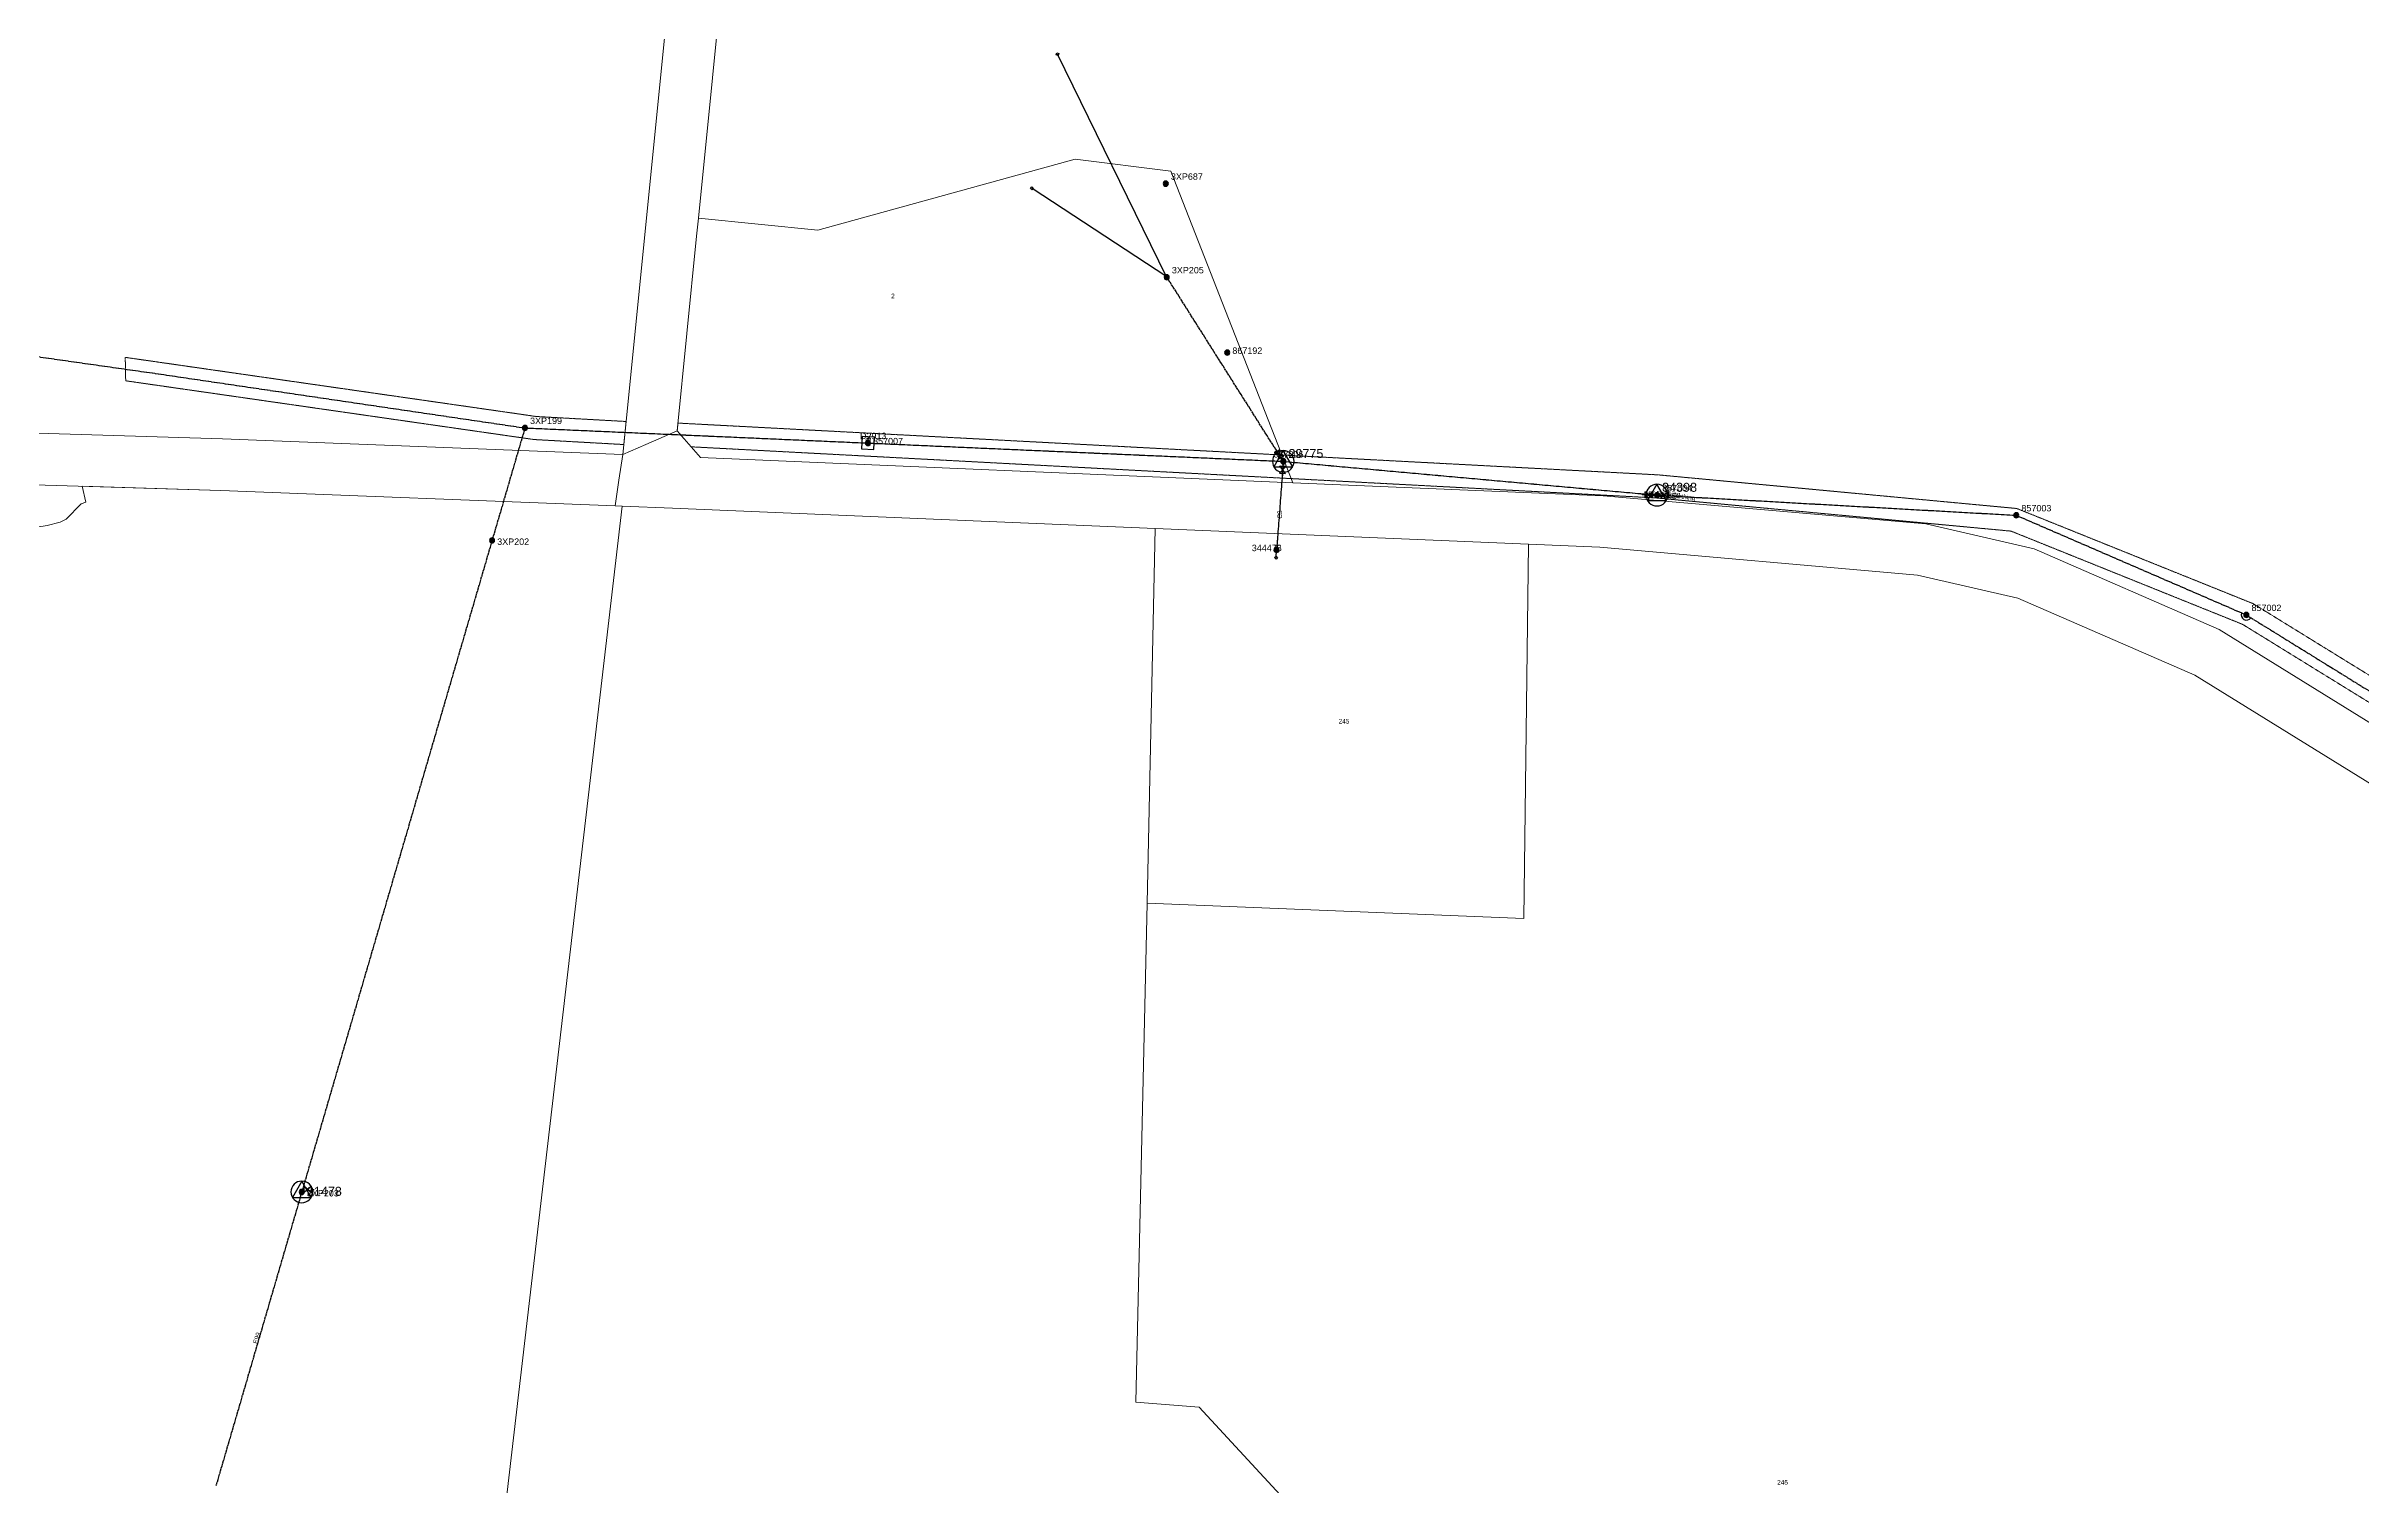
# Model space of a CAD drawing. Header units: metres. Extents: x 257896 to 264438, y 6185680 to 6189085.
# Drawn here: x 259288 to 260188, y 6187548 to 6188108 of the extents above; entities that cross this region are included whole.
import ezdxf
from ezdxf.enums import TextEntityAlignment as Align

# ---------------------------------------------------------------- set-up
doc = ezdxf.new("R2010")
doc.units = ezdxf.units.M
for name, pattern in [('Cable Exist OH', [1, 1, 0]), ('HIDDEN', [0.375, 0.25, -0.125]), ('HIDDEN2', [0.1875, 0.125, -0.0625])]:
    doc.linetypes.add(name, pattern=pattern)
doc.layers.get('0').update_dxf_attribs({"color": 6})
for name, color, linetype, lineweight in [('Cadastre Land Parcels_SP_EXT', 9, 'Continuous', 5), ('Cadastre Other Property_SP_EXT', 9, 'HIDDEN', 5), ('Cadastre Roads_SP_EXT', 9, 'Continuous', 5)]:
    doc.layers.add(name, color=color, linetype=linetype, lineweight=lineweight)
for name, color, linetype in [('Equip_LV_EXT', 7, 'Continuous'), ('Equip_SP_HV_EXT', 7, 'Continuous'), ('Mains_HV_EXT', 7, 'Continuous'), ('Mains_LV_EXT', 7, 'Continuous'), ('Services_SP_EXT', 7, 'Continuous'), ('Sub_SP_TR_HV_LV_EXT', 7, 'Continuous'), ('SupportsOH_SP_TR_HV_LV_SL_EXT', 7, 'Continuous')]:
    doc.layers.add(name, color=color, linetype=linetype)
doc.layers.get('0').freeze()
doc.styles.add('POLE_LABEL', font='arial.ttf')
doc.styles.get("Standard").update_dxf_attribs({"font": 'arial.ttf'})
doc.linetypes.add('Cable E UG', pattern='A,6,-0.5,["E",Standard,S=1.7,R=0,X=0.5,Y=-1],-2.9', length=9.4)

# ---------------------------------------------------------------- blocks, each defined once
blk = doc.blocks.new('SUB_POLE_EXT')
blk.add_wipeout([(0, 4.22), (0.42, 4.2), (0.83, 4.14), (1.21, 4.05), (1.62, 3.9), (1.99, 3.72), (2.35, 3.51), (2.68, 3.26), (2.99, 2.99), (3.28, 2.66), (3.52, 2.34), (3.76, 1.92), (3.9, 1.62), (4.04, 1.23), (4.18, 0.63), (4.22, 0), (4.18, -0.61), (4.06, -1.15), (3.9, -1.62), (3.58, -2.24), (3.22, -2.73), (2.97, -3.01), (2.68, -3.26), (2.36, -3.5), (2, -3.72), (1.64, -3.89), (1.25, -4.03), (0.82, -4.14), (0.42, -4.2), (0, -4.22), (-0.41, -4.2), (-0.8, -4.15), (-1.21, -4.05), (-1.62, -3.9), (-1.99, -3.73), (-2.35, -3.51), (-2.68, -3.26), (-2.96, -3.02), (-3.23, -2.72), (-3.51, -2.35), (-3.71, -2.01), (-3.91, -1.6), (-4.05, -1.21), (-4.16, -0.76), (-4.22, -0.14), (-4.21, 0.39), (-4.14, 0.83), (-4.03, 1.27), (-3.9, 1.63), (-3.71, 2.02), (-3.5, 2.37), (-3.28, 2.67), (-2.99, 2.99), (-2.68, 3.27), (-2.33, 3.52), (-1.98, 3.73), (-1.63, 3.9), (-1.2, 4.05), (-0.78, 4.15), (-0.4, 4.21)])
blk.add_line((2.16, 0.48), (2.16, 0.48, 0))
blk.add_lwpolyline([(-4.22, 0, 1), (4.22, 0, 1)], format="xyb", close=True)
blk.add_lwpolyline([(2.14, 0.52), (0, 4.22), (-3.66, -2.11), (3.66, -2.11)], close=True)
for tag, height, flags, p in [('STREET_CODE', 0.2, 9, (1.5, 0)), ('ASSET_NUM', 3.5, 8, (2, 2)), ('CONSTRUCTED_VOLTAGE', 0.2, 9, (1.5, -0.2)), ('OPERATING_VOLTAGE', 0.2, 9, (1.5, -0.6)), ('OPERATED_BY', 0.2, 9, (1.5, -0.8)), ('ORIENTATION', 0.2, 9, (1.5, -1.2)), ('OWNED_BY', 0.2, 9, (1.5, -1.4)), ('SECONDARY_VOLTAGE', 0.2, 9, (1.5, -1.6)), ('STATE', 0.2, 9, (1.5, -1.8)), ('SUBSTATION_TYPE', 0.2, 9, (1.5, -2)), ('STREETNAME', 0.2, 9, (1.5, -2.8)), ('SUBURB', 0.2, 9, (1.5, -3)), ('Z', 0.2, 1, (1.5, -3.4)), ('NO_PHASES', 0.2, 9, (1.5, -0.4)), ('MAINTAINED_BY', 0.2, 9, (1.5, -1)), ('USAGE', 0.2, 9, (1.5, -2.2)), ('LEGEND', 0.2, 9, (1.5, -2.4)), ('LOCATION', 0.2, 9, (1.5, -2.6)), ('NOTES', 0.2, 9, (1.5, -3.2))]:
    blk.add_attdef(tag, text='', height=height, dxfattribs=dict(flags=flags)).set_placement(p, align=Align.MIDDLE_LEFT)
blk = doc.blocks.new('LV_OH_LINKS_DISTFUSE_EXT')
for p, q in [((0, 0), (0.96, 0)), ((3.84, 0), (4.8, 0))]:
    blk.add_line(p, q)
blk.add_lwpolyline([(3.84, -1.2), (3.84, 1.2), (0.96, -1.2), (0.96, 1.2)], close=True)
at = {"flags": 9}
for tag, p in [('ACTUAL_STATUS', (0, 0)), ('CONSTRUCTED_VOLTAGE', (0, -0.2)), ('OPERATING_VOLTAGE', (0, -0.6)), ('ORIENTATION', (0, -0.8)), ('OWNED_BY', (0, -1)), ('STATE', (0, -1.2)), ('SWITCH_TYPE', (0, -1.4)), ('NO_PHASES', (0, -0.4)), ('USAGE', (0, -1.6)), ('NOTES', (0, -1.8))]:
    blk.add_attdef(tag, text='', height=0.2, dxfattribs=at).set_placement(p, align=Align.MIDDLE_LEFT)
at = {"flags": 1}
blk.add_attdef('Z', (0, 0), '', height=0.2, dxfattribs=at)
blk = doc.blocks.new('CCP_EXT')
blk.add_wipeout([(0, 0.57), (0.57, 0), (0, -0.57), (-0.57, 0)])
blk.add_lwpolyline([(-0.57, 0), (0, 0.57), (0.57, 0), (0, -0.57), (-0.57, 0)])
at = {"flags": 1}
blk.add_attdef('Z', (0, 0), '', height=0.2, dxfattribs=at)
at = {"flags": 9}
for tag, p in [('CCP_TYPE', (0, 0)), ('CONSTRUCTED_VOLTAGE', (0, -0.2)), ('OPERATING_VOLTAGE', (0, -0.6)), ('ORIENTATION', (0, -0.8)), ('OWNED_BY', (0, -1)), ('STATE', (0, -1.8)), ('NO_PHASES', (0, -0.4)), ('USAGE', (0, -1.2)), ('LEGEND', (0, -1.4)), ('LIFE_SUPPORT', (0, -1.6)), ('NOTES', (0, -2))]:
    blk.add_attdef(tag, text='', height=0.2, dxfattribs=at).set_placement(p, align=Align.MIDDLE_LEFT)
blk = doc.blocks.new('POLE_EXT')
blk.add_hatch(color=256).paths.add_polyline_path([(-1, 0, 1), (1, 0, 1)])
blk.add_lwpolyline([(-1, 0, 1), (1, 0, 1)], format="xyb", close=True)
for tag, height, flags, p in [('pNumber', 2.5, 8, (-17.84, 2.07)), ('OWNED_BY', 0.2, 9, (1.35, -0.4)), ('SPECIAL_USE', 0.2, 9, (1.35, -0.8)), ('STATE', 0.2, 9, (1.35, -1)), ('cLV', 0.2, 9, (1.35, -1.4)), ('hDepth', 0.2, 9, (1.35, -1.6)), ('hDia', 0.2, 9, (1.35, -1.8)), ('cHV', 0.2, 9, (1.35, -2)), ('cLinedev', 0.2, 9, (1.35, -3.4)), ('pExisting', 0.2, 9, (1.35, -3.8)), ('pFooting', 0.2, 9, (1.35, -4.4)), ('pNew', 0.2, 9, (1.35, -4.6)), ('pRelocate', 0.2, 9, (1.35, -5)), ('pRemove', 0.2, 9, (1.35, -5.2)), ('pReplace', 0.2, 9, (1.35, -5.4)), ('pStay', 0.2, 9, (1.35, -5.6)), ('pType', 0.2, 9, (1.35, -5.8)), ('cspan', 0.2, 9, (1.35, -6)), ('STREETNAME', 0.2, 9, (1.35, -6.2)), ('SUBURB', 0.2, 9, (1.35, -6.4)), ('OPERATED_BY', 0.2, 9, (1.36, -7.01)), ('PARENT', 0.2, 9, (1.35, -0.6)), ('USAGE', 0.2, 9, (1.35, -1.2)), ('LBRACKET', 0.2, 9, (1.35, -2.2)), ('LExisting', 0.2, 9, (1.35, -2.4)), ('LANTNUMBER', 0.2, 9, (1.35, -2.6)), ('LOther', 0.2, 9, (1.35, -2.8)), ('LRemove', 0.2, 9, (1.35, -3)), ('LEGEND', 0.2, 9, (1.35, -3.2)), ('LOCATION', 0.2, 9, (1.35, -3.6)), ('PFNUMBER', 0.2, 9, (1.35, -4)), ('NEWPFNUMBER', 0.2, 9, (1.35, -4.2)), ('NOTES', 0.2, 9, (1.35, -6.6)), ('MAINTAINED_BY', 0.2, 9, (1.36, -6.81))]:
    blk.add_attdef(tag, text='', height=height, dxfattribs=dict(flags=flags)).set_placement(p, align=Align.MIDDLE_LEFT)
at = {"style": 'POLE_LABEL'}
for tag, height, flags, p in [('STRUCTURE_PLANT_NUMBER', 0.2, 9, (1.35, 0.03)), ('ASSET_NUM', 2.5, 8, (2, 2)), ('STREET_CODE', 0.2, 9, (1.35, -0.2))]:
    blk.add_attdef(tag, text='', height=height, dxfattribs=dict(at, flags=flags)).set_placement(p, align=Align.MIDDLE_LEFT)
at = {"flags": 1}
blk.add_attdef('Z', (1.35, -7.33), '', height=0.2, dxfattribs=at)
blk = doc.blocks.new('HV_LOAD_BREAK_EXT')
blk.add_lwpolyline([(-2.4, -2.4), (2.4, -2.4), (2.4, 2.4), (-2.4, 2.4)], close=True)
at = {"insert": (-1.1, 0.99), "char_height": 2, "width": 2.9628, "attachment_point": 1}
blk.add_mtext('{\\Fisocp|c0;LB}', dxfattribs=at)
for tag, height, flags, p in [('STREET_CODE', 0.2, 9, (1.5, 0)), ('ASSET_NUM', 2.5, 8, (2, 2)), ('ACTUAL_STATUS', 0.2, 9, (1.5, -0.2)), ('CONSTRUCTED_VOLTAGE', 0.2, 9, (1.5, -0.4)), ('OPERATING_VOLTAGE', 0.2, 9, (1.5, -0.8)), ('ORIENTATION', 0.2, 9, (1.5, -1)), ('OWNED_BY', 0.2, 9, (1.5, -1.2)), ('OPERATED_BY', 0.2, 9, (1.5, -1.4)), ('STATE', 0.2, 9, (1.5, -1.8)), ('SWITCH_TYPE', 0.2, 9, (1.5, -2)), ('STREETNAME', 0.2, 9, (1.5, -2.8)), ('SUBURB', 0.2, 9, (1.5, -3)), ('Z', 0.2, 1, (1.5, -3.6)), ('NO_PHASES', 0.2, 9, (1.5, -0.6)), ('MAINTAINED_BY', 0.2, 9, (1.5, -1.6)), ('USAGE', 0.2, 9, (1.5, -2.2)), ('LEGEND', 0.2, 9, (1.5, -2.4)), ('LOCATION', 0.2, 9, (1.5, -2.6)), ('NOTES', 0.2, 9, (1.5, -3.2)), ('LABEL_ALIGNMENT', 0.2, 9, (1.5, -3.4))]:
    blk.add_attdef(tag, text='', height=height, dxfattribs=dict(flags=flags)).set_placement(p, align=Align.MIDDLE_LEFT)
blk = doc.blocks.new('End Shackle_EXT')
blk.add_wipeout([(0, 0.25), (1.81, 0.25), (1.82, -0.25), (0, -0.25)])
blk.add_line((1.81, -1), (1.81, 1))
at = {"flags": 1}
blk.add_attdef('Z', (0, 0), '', height=0.2, dxfattribs=at)
at = {"flags": 9}
for tag, p in [('CONNECTOR_TYPE', (0, 0)), ('CONSTRUCTED_VOLTAGE', (0, -0.2)), ('OPERATING_VOLTAGE', (0, -0.6)), ('ORIENTATION', (0, -0.8)), ('OWNED_BY', (0, -1)), ('STATE', (0, -1.2)), ('NO_PHASES', (0, -0.4)), ('USAGE', (0, -1.4)), ('NOTES', (0, -1.6))]:
    blk.add_attdef(tag, text='', height=0.2, dxfattribs=at).set_placement(p, align=Align.MIDDLE_LEFT)

msp = doc.modelspace()

# ---------------------------------------------------------------- linework, layer by layer
at = {"layer": 'Cadastre Land Parcels_SP_EXT', "linetype": 'Continuous'}
for points in [[(259548.53, 6188316), (259550.66, 6188336.92), (259590.72, 6188662.86), (258906.41, 6188726.3), (258868.9, 6188406.2), (258859.41, 6188325.08), (258823.94, 6188021.85), (258861.79, 6188023.61), (258867.24, 6188022.86), (258904.53, 6188017.72), (259112.35, 6187966.94), (259182.43, 6187960.43), (259356.14, 6187955.15), (259511.84, 6187949.08), (259548.53, 6188316)], [(259864.12, 6187914.1), (259719, 6187920.24), (259715.77, 6187774.52), (259862.36, 6187768.54), (259864.12, 6187914.1)], [(260213.83, 6187807.24), (260123.44, 6187863.18), (260054.51, 6187893.15), (260015.56, 6187902.14), (259891.93, 6187912.93), (259864.12, 6187914.1), (259862.36, 6187768.54), (259715.77, 6187774.52), (259711.4, 6187580.38), (259736.01, 6187578.46), (259806.98, 6187501.59), (259838.45, 6186734.94), (259864.18, 6186731.29), (260238.24, 6186678.21), (260220.77, 6187484.51), (260217.27, 6187647.17), (260213.83, 6187807.24)]]:
    msp.add_lwpolyline(points, close=True, dxfattribs=at)
at = {"layer": 'Cadastre Other Property_SP_EXT', "linetype": 'HIDDEN2'}
msp.add_lwpolyline([(259318.44, 6187977.71), (259477.3, 6187954.86), (259512.22, 6187952.91), (259513.12, 6187961.88), (259478.19, 6187963.82), (259318.26, 6187986.83), (259318.44, 6187977.71)], close=True, dxfattribs=at)
at = {"layer": 'Cadastre Roads_SP_EXT', "linetype": 'Continuous'}
msp.add_lwpolyline([(259568.55, 6188314.07), (259560.27, 6188314.87), (259548.53, 6188316), (259511.84, 6187949.08), (259520.77, 6187952.93), (259533, 6187958.22), (259540.56, 6188033.95), (259541.27, 6188040.98), (259568.55, 6188314.07)], close=True, dxfattribs=at)
msp.add_lwpolyline([(259227.15, 6187938.92), (259355.46, 6187935.04), (259508.86, 6187929.13), (259510.34, 6187939.03), (259511.84, 6187949.08), (259356.14, 6187955.15), (259182.43, 6187960.43)], dxfattribs=at)
at = {"layer": 'Mains_HV_EXT', "linetype": 'Cable Exist OH'}
for points in [[(259182.91, 6188001.54), (259330.08, 6187980.58), (259473.75, 6187959.38)], [(259473.75, 6187959.38), (259607.26, 6187953.5)], [(260143.45, 6187886.63), (260389.71, 6187734.25), (260508.8, 6187660.56)]]:
    msp.add_lwpolyline(points, dxfattribs=at)
at = {"layer": 'Mains_HV_EXT', "linetype": 'Continuous'}
msp.add_lwpolyline([(260141.54, 6187887.46, 0.89872), (260145.2, 6187885.55)], format="xyb", dxfattribs=at)

# ---------------------------------------------------------------- block references
at = {"layer": 'Equip_SP_HV_EXT'}
ref = msp.add_blockref('HV_LOAD_BREAK_EXT', (259607.25, 6187953.5), dxfattribs=dict(at, rotation=87.29522201644623))
ref.add_attrib('ASSET_NUM', 'D2913', dxfattribs={"layer": '0', "height": 2.5}).set_placement((259609.25, 6187954.25), align=Align.BOTTOM_CENTER)
at = {"layer": 'Sub_SP_TR_HV_LV_EXT'}
ref = msp.add_blockref('SUB_POLE_EXT', (259768.79, 6187946.37), dxfattribs=at)
ref.add_attrib('ASSET_NUM', '29775', dxfattribs={"layer": '0', "height": 3.5}).set_placement((259770.79, 6187946.62), align=Align.BOTTOM_LEFT)
ref = msp.add_blockref('SUB_POLE_EXT', (259914.16, 6187933.23), dxfattribs=at)
ref.add_attrib('ASSET_NUM', '34398', dxfattribs={"layer": '0', "height": 3.5}).set_placement((259916.16, 6187933.48), align=Align.BOTTOM_LEFT)
ref = msp.add_blockref('SUB_POLE_EXT', (259386.93, 6187662.14), dxfattribs=at)
ref.add_attrib('ASSET_NUM', '31478', dxfattribs={"layer": '0', "height": 3.5}).set_placement((259388.93, 6187662.39), align=Align.MIDDLE_LEFT)
at = {"layer": 'SupportsOH_SP_TR_HV_LV_SL_EXT'}
ref = msp.add_blockref('POLE_EXT', (259723.07, 6188054.41), dxfattribs=at)
ref.add_attrib('ASSET_NUM', '3XP687', dxfattribs={"layer": '0', "height": 2.5, "style": 'POLE_LABEL'}).set_placement((259725.07, 6188055.16), align=Align.BOTTOM_LEFT)
ref = msp.add_blockref('POLE_EXT', (259723.43, 6188017.99), dxfattribs=at)
ref.add_attrib('ASSET_NUM', '3XP205', dxfattribs={"layer": '0', "height": 2.5, "style": 'POLE_LABEL'}).set_placement((259725.43, 6188018.74), align=Align.BOTTOM_LEFT)
ref = msp.add_blockref('POLE_EXT', (259746.97, 6187988.68), dxfattribs=at)
ref.add_attrib('ASSET_NUM', '867192', dxfattribs={"layer": '0', "height": 2.5, "style": 'POLE_LABEL'}).set_placement((259748.97, 6187989.43), align=Align.MIDDLE_LEFT)
ref = msp.add_blockref('POLE_EXT', (259473.75, 6187959.38), dxfattribs=at)
ref.add_attrib('ASSET_NUM', '3XP199', dxfattribs={"layer": '0', "height": 2.5, "style": 'POLE_LABEL'}).set_placement((259475.75, 6187960.13), align=Align.BOTTOM_LEFT)
ref = msp.add_blockref('POLE_EXT', (259607.2, 6187953.5), dxfattribs=at)
ref.add_attrib('ASSET_NUM', '857007', dxfattribs={"layer": '0', "height": 2.5, "style": 'POLE_LABEL'}).set_placement((259609.2, 6187954.25), align=Align.MIDDLE_LEFT)
ref = msp.add_blockref('POLE_EXT', (260053.95, 6187925.39), dxfattribs=at)
ref.add_attrib('ASSET_NUM', '857003', dxfattribs={"layer": '0', "height": 2.5, "style": 'POLE_LABEL'}).set_placement((260055.95, 6187926.15), align=Align.BOTTOM_LEFT)
ref = msp.add_blockref('POLE_EXT', (259460.97, 6187915.62), dxfattribs=at)
ref.add_attrib('ASSET_NUM', '3XP202', dxfattribs={"layer": '0', "height": 2.5, "style": 'POLE_LABEL'}).set_placement((259462.97, 6187916.37), align=Align.TOP_LEFT)
ref = msp.add_blockref('POLE_EXT', (260143.45, 6187886.63), dxfattribs=at)
ref.add_attrib('ASSET_NUM', '857002', dxfattribs={"layer": '0', "height": 2.5, "style": 'POLE_LABEL'}).set_placement((260145.45, 6187887.38), align=Align.BOTTOM_LEFT)

# ---------------------------------------------------------------- texts
at = {"layer": 'Cadastre Land Parcels_SP_EXT'}
for s, p in [('2', (259616.23, 6188009.81)), ('245', (259790.31, 6187844.35)), ('245', (259960.93, 6187548.27))]:
    msp.add_text(s, height=1.8, dxfattribs=at).set_placement(p)
at = {"layer": 'Mains_LV_EXT'}
for s, rotation, p in [('C3', 89.34004, (259768.27, 6187924.05)), ('E99', 72.61572, (259369.63, 6187602.91))]:
    msp.add_text(s, height=1.8, rotation=rotation, dxfattribs=at).set_placement(p)

# ---------------------------------------------------------------- next in the draw order: linework, layer by layer
at = {"layer": 'Cadastre Land Parcels_SP_EXT', "linetype": 'Continuous'}
for points in [[(260371.08, 6188208.78), (259568.55, 6188314.07), (259541.27, 6188040.98), (259587.68, 6188036.29), (259687.82, 6188063.91), (259725.05, 6188059.26), (259772.5, 6187938.07), (259893.25, 6187932.95), (260018.72, 6187922.09), (260060.92, 6187912.3), (260132.83, 6187880.96), (260449.88, 6187684.78), (260453.61, 6187682.47), (260469.26, 6187695.66), (260484.52, 6187700.03), (260495.05, 6187713.13), (260537.49, 6188186.98), (260390.93, 6188206.18), (260371.08, 6188208.78)], [(259772.5, 6187938.07), (259725.05, 6188059.26), (259687.82, 6188063.91), (259587.68, 6188036.29), (259541.27, 6188040.98), (259540.56, 6188033.95), (259533, 6187958.22), (259542, 6187947.84), (259772.5, 6187938.07)], [(259838.45, 6186734.94), (259806.98, 6187501.59), (259736.01, 6187578.46), (259711.4, 6187580.38), (259715.77, 6187774.52), (259719, 6187920.24), (259531.15, 6187928.15), (259511.62, 6187928.98), (259392.07, 6186903.89), (259388.57, 6186800.79), (259744.47, 6186748.61), (259811.68, 6186738.69), (259838.45, 6186734.94)]]:
    msp.add_lwpolyline(points, close=True, dxfattribs=at)
msp.add_lwpolyline([(259035.1, 6186823.06), (259388.57, 6186800.79), (259392.07, 6186903.89), (259392.07, 6186903.89), (259511.62, 6187928.98), (259508.86, 6187929.13), (259355.46, 6187935.04), (259301.45, 6187936.67), (259302.99, 6187930.51), (259301.05, 6187929.9), (259295.24, 6187923.92), (259292.89, 6187922.68), (259287.92, 6187921.39), (259270.29, 6187918.52)], dxfattribs=at)
at = {"layer": 'Mains_HV_EXT', "linetype": 'Cable Exist OH'}
for points in [[(259473.75, 6187959.38), (259386.93, 6187662.14)], [(259607.26, 6187953.5), (259768.79, 6187946.37)], [(259768.79, 6187946.37), (259914.19, 6187933.23)], [(259914.19, 6187933.23), (260053.95, 6187925.39), (260143.45, 6187886.63)]]:
    msp.add_lwpolyline(points, dxfattribs=at)
at = {"layer": 'Mains_HV_EXT', "linetype": 'Cable E UG'}
for points in [[(259909.7, 6187933.13), (259914.19, 6187932.98)], [(259914.19, 6187932.98), (259918.13, 6187932.5)], [(259918.13, 6187932.5), (259921.56, 6187932.09)]]:
    msp.add_lwpolyline(points, dxfattribs=at)
at = {"layer": 'Mains_LV_EXT', "linetype": 'Cable Exist OH'}
for points in [[(259768.79, 6187946.37), (259723.44, 6188018.12)], [(259386.93, 6187662.14), (259353.56, 6187547.87)]]:
    msp.add_lwpolyline(points, dxfattribs=at)

# ---------------------------------------------------------------- next in the draw order: block references
at = {"layer": 'Equip_LV_EXT'}
for p, rotation in [((259768.4, 6187946.99), 122.0707437657802), ((259768.73, 6187945.57), 266.4977668984292), ((259913.24, 6187933.32), 180.0000000000001)]:
    msp.add_blockref('LV_OH_LINKS_DISTFUSE_EXT', p, dxfattribs=dict(at, rotation=rotation))
for p in [(259914.84, 6187933.32), (259386.93, 6187663.14)]:
    msp.add_blockref('LV_OH_LINKS_DISTFUSE_EXT', p, dxfattribs=at)
at = {"layer": 'SupportsOH_SP_TR_HV_LV_SL_EXT'}
ref = msp.add_blockref('POLE_EXT', (259768.79, 6187946.37), dxfattribs=at)
ref.add_attrib('ASSET_NUM', '857006', dxfattribs={"layer": '0', "height": 2.5, "style": 'POLE_LABEL'}).set_placement((259770.79, 6187947.12), align=Align.BOTTOM_CENTER)
ref = msp.add_blockref('POLE_EXT', (259914.19, 6187933.23), dxfattribs=at)
ref.add_attrib('ASSET_NUM', '857004', dxfattribs={"layer": '0', "height": 2.5, "style": 'POLE_LABEL'}).set_placement((259916.19, 6187933.98), align=Align.BOTTOM_LEFT)
ref = msp.add_blockref('POLE_EXT', (259386.93, 6187662.14), dxfattribs=at)
ref.add_attrib('ASSET_NUM', '3XP203', dxfattribs={"layer": '0', "height": 2.5, "style": 'POLE_LABEL'}).set_placement((259388.93, 6187662.89), align=Align.TOP_LEFT)

# ---------------------------------------------------------------- next in the draw order: texts
at = {"layer": 'Mains_HV_EXT'}
for s, rotation, p in [('HV Earthing', 358.13966, (259909.7, 6187933.14)), ('LV Earthing', 353.05487, (259915.96, 6187932.77))]:
    msp.add_text(s, height=1.8, rotation=rotation, dxfattribs=at).set_placement(p)

# ---------------------------------------------------------------- next in the draw order: block references
at = {"layer": 'Services_SP_EXT'}
for p, rotation in [((259680.9, 6188104.75), 296.136890703443), ((259671.03, 6188052.55), 180.8483205622208)]:
    msp.add_blockref('CCP_EXT', p, dxfattribs=dict(at, rotation=rotation))
msp.add_blockref('CCP_EXT', (259765.96, 6187908.94), dxfattribs=at)

# ---------------------------------------------------------------- next in the draw order: linework, layer by layer
at = {"layer": 'Cadastre Other Property_SP_EXT', "linetype": 'HIDDEN2'}
msp.add_lwpolyline([(259538.38, 6187952.03), (259913.84, 6187932.14), (260051.91, 6187919.23), (260142.02, 6187882.95), (260456.48, 6187688.92), (260464.97, 6187694.26), (260146.1, 6187891.01), (260054.16, 6187928.03), (259914.57, 6187941.12), (259533.3, 6187961.26), (259533, 6187958.23), (259538.38, 6187952.03)], close=True, dxfattribs=at)
at = {"layer": 'Services_SP_EXT'}
for points in [[(259723.38, 6188018.18), (259680.9, 6188104.75)], [(259723.44, 6188018.12), (259671.03, 6188052.55)], [(259765.96, 6187908.94), (259766.18, 6187911.93)]]:
    msp.add_lwpolyline(points, dxfattribs=at)

# ---------------------------------------------------------------- next in the draw order: block references
at = {"layer": 'Mains_LV_EXT', "rotation": 85.67116549597417}
msp.add_blockref('End Shackle_EXT', (259766.18, 6187911.93), dxfattribs=at)

# ---------------------------------------------------------------- next in the draw order: linework, layer by layer
at = {"layer": 'Mains_LV_EXT', "linetype": 'Cable Exist OH'}
msp.add_lwpolyline([(259768.79, 6187946.37), (259766.18, 6187911.93)], dxfattribs=at)

# ---------------------------------------------------------------- next in the draw order: block references
at = {"layer": 'SupportsOH_SP_TR_HV_LV_SL_EXT'}
ref = msp.add_blockref('POLE_EXT', (259766.18, 6187911.93), dxfattribs=at)
ref.add_attrib('ASSET_NUM', '344478', dxfattribs={"layer": '0', "height": 2.5, "style": 'POLE_LABEL'}).set_placement((259768.18, 6187912.68), align=Align.MIDDLE_RIGHT)

doc.saveas('drawing.dxf')
